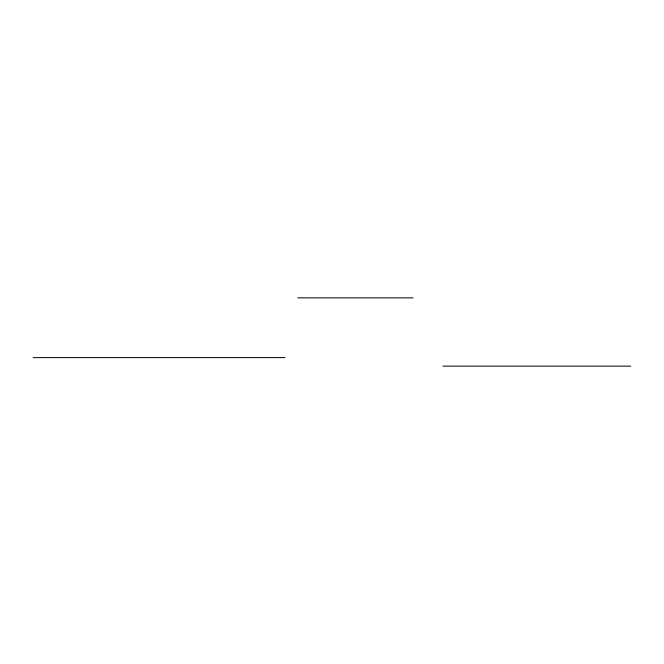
<?xml version="1.0" encoding="UTF-8"?>
<svg xmlns="http://www.w3.org/2000/svg" width="664" height="664" viewBox="0 0 664 664"><rect width="100%" height="100%" fill="white"/><g stroke="black" fill="none" stroke-linecap="round" stroke-linejoin="round"><path stroke-width="1" d="M297.854 297.854L413.099 297.854M33.2 357.614L285.047 357.614M442.979 366.146L630.8 366.146"/></g></svg>
